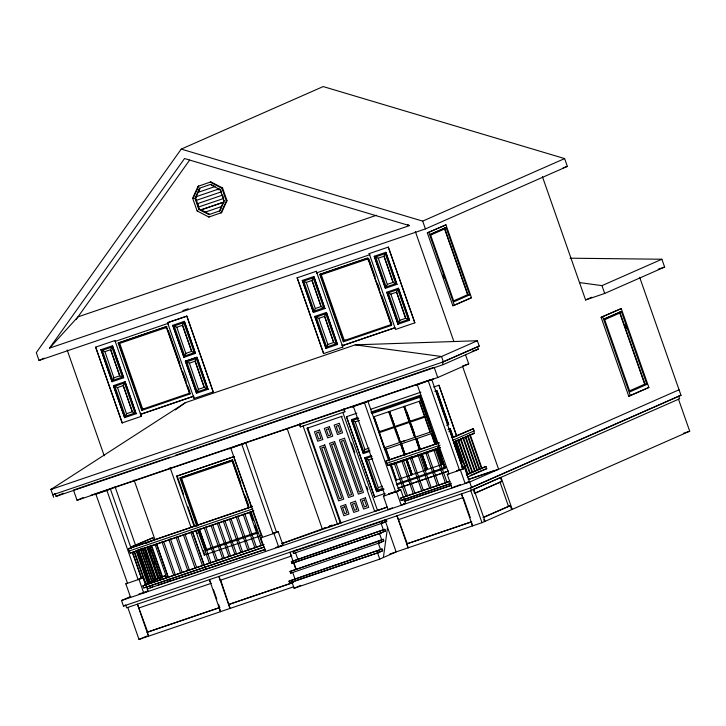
<?xml version="1.0" encoding="UTF-8"?>
<svg xmlns="http://www.w3.org/2000/svg" width="726" height="726" viewBox="0 0 726 726"><rect width="100%" height="100%" fill="white"/><g stroke="black" fill="none" stroke-linecap="round" stroke-linejoin="round"><path stroke-width="1.09" d="M383.382 557.532L387.557 527.375M141.969 409.391L190.221 392.966L190.003 393.973L141.761 410.399L141.969 409.391L118.665 342.844L166.907 326.419M343.344 341.783L319.767 274.437L368.009 258.011L391.595 325.357L343.344 341.783L343.561 340.775L320.257 274.219L367.429 258.166M166.2 328.406L166.435 327.471L119.699 343.38L142.723 409.137L143.721 408.765M367.792 259.79L368.028 258.846L321.282 274.755L344.315 340.512L345.313 340.149M436.081 444.212L419.673 397.349L419.927 396.332L371.467 412.831M369.87 450.193L363.998 452.189L364.924 449.557L355.232 421.87L352.845 420.345L358.717 418.348M383.201 488.262L377.329 490.259L378.264 487.636L368.563 459.948L366.176 458.424L372.048 456.427M448.922 431.816L449.684 430.001L452.289 437.424M112.793 380.37L102.275 350.331L111.849 347.073L122.367 377.112L112.793 380.37L114.055 377.747M125.371 416.288L114.853 386.25L124.427 382.992L134.945 413.03L125.371 416.288L126.633 413.666M184.694 355.958L174.176 325.92L183.742 322.662L194.269 352.7L184.694 355.958L185.947 353.335M197.272 391.877L186.754 361.838L196.319 358.58L206.846 388.619L197.272 391.877L198.525 389.254M314.167 311.127L303.649 281.089L313.215 277.831L323.732 307.869L314.167 311.127L315.42 308.505M326.745 347.046L316.227 316.999L325.793 313.75L336.31 343.788L326.745 347.046L327.998 344.423M386.168 286.924L375.651 256.886L385.225 253.628L395.743 283.675L386.168 286.924L387.43 284.302M398.746 322.843L388.228 292.805L397.803 289.547L408.321 319.585L398.746 322.843L400.008 320.22M198.08 186.319L210.839 181.908L222.555 187.989L227.011 200.712L221.602 212.618L208.843 217.029L197.127 210.948L192.671 198.225L198.08 186.319L198.733 186.028L193.778 196.946M221.611 207.282L220.023 210.785L208.934 214.624L198.842 209.387L194.995 198.416L199.659 188.152L198.071 192.354L215.059 186.546L211.357 184.867M194.995 198.416L196.338 196.628M195.657 198.125L198.071 192.354M198.706 191.41L199.841 188.905M219.37 211.075L224.035 200.812L224.688 200.521M222.156 205.639L223.998 202.028L200.712 209.977L205.022 212.21L222.011 206.402M227.011 200.712L226.358 201.002L220.949 212.909L221.602 212.618M111.849 347.073L110.515 349.732L104.771 351.683L102.275 350.331M124.427 382.992L123.093 385.651L117.349 387.602L114.853 386.25M183.742 322.662L182.417 325.321L176.672 327.272L174.176 325.92M196.319 358.58L194.995 361.239L189.25 363.191L186.754 361.838M313.215 277.831L311.881 280.481L306.145 282.441L303.649 281.089M325.793 313.75L324.458 316.4L318.723 318.36L316.227 316.999M385.225 253.628L383.891 256.287L378.146 258.238L375.651 256.886M397.803 289.547L396.469 292.206L390.724 294.157L388.228 292.805M181.237 149.093L36.3 352.636L39.032 360.45L425.418 228.926L567.36 166.399L564.628 158.586L323.188 86.566L181.237 149.093L422.677 221.121L564.628 158.586M49.531 348.135L184.54 158.531L409.446 225.623L49.531 348.135L77.981 316.872L376.485 215.268M76.039 319.603L189.622 160.092M175.329 409.918L185.402 402.658L355.241 344.85L477.354 340.739L479.224 346.066L443.404 361.838L52.78 494.805L54.822 493.907M185.402 402.658L50.911 489.478L53.651 497.292M210.839 181.908L210.186 182.199L221.902 188.279L226.358 201.002M192.671 198.225L193.452 198.298M221.902 188.279L222.555 187.989M195.394 198.243L196.41 200.303M223.672 198.461L198.479 207.037L197.572 203.616M198.479 207.037L199.496 209.097L209.587 214.333L208.934 214.624M198.842 209.387L199.496 209.097M197.127 210.948L197.781 210.658M200.712 209.977L223.998 202.028M208.843 217.029L209.496 216.738M39.032 360.45L44.213 358.163M95.651 347.119L122.177 422.877L95.651 347.119L114.944 340.539L141.316 416.361L140.345 413.094M115.57 341.238L115.08 341.447L168.341 323.27M100.85 349.732L112.485 345.757L123.665 377.774L112.058 381.731L100.978 349.678M141.761 410.399L118.175 343.053L118.665 342.844M112.457 345.767L123.665 377.774M213.371 391.877L194.078 398.465L167.552 322.707L186.845 316.128L213.217 391.949L186.845 316.128M104.907 351.629L113.918 377.81L119.79 375.796L110.642 349.678L119.663 375.85L122.367 377.112M172.752 325.321L183.95 357.319L172.752 325.321L184.386 321.346L195.439 353.417L184.359 321.355M176.799 327.217L185.82 353.399L191.691 351.384L182.544 325.266L191.564 351.438L194.269 352.7M342.091 344.914L342.835 347.046L323.551 353.626L297.17 277.804L323.324 352.491M317.062 273.43L316.309 271.288L342.835 347.046M317.162 272.613L316.672 272.831L369.933 254.654L369.443 254.871M325.057 308.514L313.423 312.489L302.352 280.436M313.832 276.524L324.903 308.577L313.859 276.515L302.216 280.49M319.767 274.437L320.257 274.219M369.026 253.673L388.319 247.094L414.845 322.843L395.552 329.432L369.18 253.61M306.272 282.387L315.293 308.559L321.164 306.553L312.017 280.427L321.028 306.608L323.732 307.869M388.319 247.094L414.845 322.843M374.226 256.287L385.433 288.295L374.226 256.287L385.86 252.312L396.913 284.383L385.833 252.33M427.333 232.883L445.955 224.833L471.483 297.714L454.367 305.256L452.852 305.773L427.333 232.883L445.955 224.833M429.874 234.507L446.054 227.528L469.64 294.874L453.986 301.771L430.4 234.425L446.054 227.528M430.427 235.179L444.584 228.944L467.608 294.702M378.282 258.184L387.294 284.365L393.165 282.35L384.018 256.233L393.038 282.405L395.743 283.675M112.058 381.731L101.005 349.669M113.428 385.651L124.636 417.65L113.428 385.651L125.063 381.676L136.116 413.747L125.035 381.685M117.485 387.548L126.496 413.729L132.368 411.715L123.22 385.597L132.241 411.769L134.945 413.03M185.33 361.239L196.964 357.265L208.017 389.336L196.937 357.274L185.33 361.239L196.528 393.238L208.171 389.263M189.377 363.136L198.398 389.308L204.269 387.303L195.122 361.176L204.142 387.357L206.846 388.619M313.423 312.489L302.37 280.418M314.794 316.409L326.001 348.407L314.794 316.409L326.437 312.425L337.481 344.496L326.41 312.443M318.85 318.297L327.871 344.478L333.742 342.463L324.595 316.345L333.606 342.527L336.31 343.788M386.804 292.206L398.011 324.204L386.804 292.206L398.438 288.231L409.491 320.302L398.411 288.24M390.86 294.103L399.872 320.284L405.743 318.269L396.596 292.151L405.616 318.324L408.321 319.585M196.528 393.238L185.484 361.176M194.078 398.465L193.488 396.26M453.46 300.936L467.853 294.593L469.64 294.874M452.852 305.773L471.483 297.714M52.962 488.58L50.911 489.478L441.544 356.511L477.354 340.739M55.212 493.916L56.083 496.393L63.325 493.208M170.084 457.171L73.471 490.059L77.065 500.305L83.254 497.573M95.877 494.234L127.513 583.214M106.486 490.613L112.013 488.308M231.494 447.878L229.561 448.722L246.967 442.37M230.823 448.296L262.458 537.285M579.511 282.577L601.963 285.636L661.885 259.236L664.626 267.05L604.704 293.449L585.592 299.947L542.431 176.699M241.44 444.684L244.435 443.359M245.706 442.806L276.515 532.149L273.076 533.664L241.849 444.503M176.618 476.192L234.235 456.527L176.618 476.192L194.151 526.286M479.224 346.066L442.261 362.165L443.132 364.652L56.083 496.393M179.957 477.935L232.692 459.93L179.957 477.935L196.973 526.504M585.592 299.947L591.79 297.215M299.439 424.184L300.392 426.906L299.747 424.057M443.132 364.652L478.298 349.161L477.427 346.674M354.079 406.143L352.155 406.996L365.287 402.522M353.408 406.569L385.043 495.549M364.025 402.957L369.552 400.643M282.242 543.556L340.322 523.156L307.089 428.258L307.779 427.959L341.011 522.847L387.176 507.202M342.853 412.45L377.529 510.487L379.253 509.725M344.06 408.965L344.714 411.824L343.761 409.101M417.949 384.408L416.016 385.252L433.422 378.908M417.278 384.825L448.913 473.815M346.502 416.715L374.616 497.011L346.502 416.715L356.856 413.185M427.895 381.214L432.161 379.335M77.065 500.305L437.751 377.529L468.715 363.889L465.484 354.669M351.475 419.664L363.354 453.587L351.475 419.664L357.963 417.441M355.359 421.815L359.461 420.436M456.718 435.936L438.958 385.225L456.563 436.008M424.519 406.841L420.445 395.198L419.909 395.434L436.925 444.003M425.409 418.076L430.318 432.079L384.372 447.742L373.836 416.769L379.09 431.761M601.11 317.316L621.256 308.604L648.881 387.466L630.35 395.625L628.725 396.178L601.11 317.316L621.256 308.604M389.599 411.388L394.59 426.507L409.128 421.543L403.874 406.542M436.87 390.588L448.614 424.565L436.898 390.579L434.756 391.305M404.01 406.478L409.128 421.543M604.794 318.66L621.365 311.527L646.884 384.381L629.95 391.84L604.431 318.986L621.365 311.527M419.773 401.097L419.247 401.333L430.055 432.188M604.386 319.83L619.768 313.051L644.688 384.199M399.59 442.524L394.2 427.578L379.253 432.678L379.217 431.707M400.407 442.243L395.153 427.242M404.691 406.261L410.081 421.207M409.564 422.341L414.818 437.342M410.381 422.06L424.928 417.132L424.891 416.161L425.191 417.014M130.508 547.105L152.841 537.794L153.622 540.026L145.608 543.556M130.798 547.504L152.841 537.794M252.766 508.908L129.328 550.943L128.547 548.711L252.466 506.358M129.328 550.943L130.281 553.094L253.546 511.14M365.06 449.503L369.153 448.123M130.281 553.094L147.741 547.014M384.372 447.742L384.907 447.506M364.806 457.743L376.685 491.656L364.806 457.743L371.304 455.511M415.626 437.061L410.244 422.115M400.716 444.003L404.309 455.12M401.532 443.722L405.126 454.839M416.76 438.54L420.345 449.657M368.69 459.885L372.792 458.505M432.279 433.349L432.814 433.123L384.408 449.648M447.96 429.438L450.202 428.658L453.169 437.143M440.119 445.147L386.867 463.279L386.087 461.046L387.811 460.284L438.931 442.887M386.867 463.279L387.82 465.43L440.01 447.67M387.82 465.43L425.409 452.498M391.024 464.105L391.187 465.021L406.143 459.921L411.261 474.976L406.143 459.921M452.008 437.569L473.343 428.703L474.123 430.935L452.552 440.383M452.298 437.969L473.343 428.703M409.891 467.58L412.078 474.695L407.086 459.585M130.571 597.344L125.843 583.831L127.54 583.078M132.649 552.613L141.57 578.087L138.121 579.602L106.894 490.44M421.361 454.739L426.489 469.795L421.361 454.739L406.823 459.703M424.411 460.402L427.305 469.513L422.314 454.403M138.975 579.357L143.24 577.479L147.968 590.991L143.712 592.87L138.975 579.357L125.843 583.831M437.134 449.358L436.562 448.614M455.102 441.408L459.104 439.647M461.11 438.758L464.114 437.442M466.119 436.553L469.123 435.228M453.333 442.615L474.368 433.349L473.588 431.117L474.123 430.935M195.648 530.543L204.233 555.054L204.759 554.818M145.808 583.795L165.474 575.555L166.254 577.787L162.143 579.602M160.038 577.742L160.555 577.515L149.928 547.186M144.919 584.611L165.474 575.555M264.4 547.032L143.648 588.133L142.868 585.9L264.046 544.518M265.525 551.406L260.788 537.893L262.494 537.14M639.688 277.341L680.997 395.316L471.619 487.545L123.447 606.065L121.514 600.529L130.816 596.436M147.342 589.149L152.505 586.88M273.929 533.419L278.185 531.541L282.922 545.054L278.657 546.932L273.929 533.419L260.788 537.893M378.391 487.573L382.484 486.193M390.724 464.114L396.314 480.077L391.323 464.958M422.051 454.512L436.998 449.412L441.989 464.531L436.399 448.568M123.447 606.065L125.525 605.148M388.111 509.679L383.373 496.167L385.079 495.413M396.514 491.693L400.77 489.814L405.507 503.327L401.242 505.205L396.514 491.693L383.373 496.167M629.306 390.969L644.951 384.081L646.884 384.381M148.476 636.212L137.405 604.123L147.687 632.056L147.26 632.246L148.476 636.212L139.002 639.434L127.785 607.408M326.155 527.484L323.959 528.346M328.951 526.432L332.054 525.061M461.745 467.353L467.081 465.52M329.677 526.286L329.168 526.513L330.23 526.15L329.604 526.423M451.98 487.936L447.243 474.423L448.949 473.67M339.187 523.364L337.463 524.127L303.087 425.962M460.384 469.949L464.64 468.07L469.377 481.592L465.112 483.462L460.384 469.949L447.243 474.423M340.322 523.156L342.046 522.393L327.58 527.321M628.725 396.178L648.881 387.466M450.864 483.561L401.188 500.468L400.407 498.236L401.787 497.637L449.349 481.447M229.96 608.479L218.898 576.38L220.268 580.283L220.695 580.092L230.115 608.406L148.621 636.148M401.188 500.468L451.182 483.316M289.964 552.187L295.8 569.338M466.31 474.695L485.966 466.464L486.747 468.697L467.226 477.291M466.446 475.058L485.966 466.464M382.693 523.01L293.522 553.412L292.923 551.687L297.823 549.528M388.964 509.298L392.376 507.801M293.522 553.412L294.057 553.176M470.176 475.566L482.5 470.139M452.833 487.563L456.237 486.057M121.514 600.529L469.677 482.019L679.064 389.78M381.549 521.522L386.178 519.489L386.776 521.204L382.148 523.246L381.549 521.522L292.923 551.687M291.353 561.625L384.889 529.29L385.497 531.015L380.587 533.174L291.961 563.349L291.353 561.625L384.889 529.29M291.961 563.349L294.175 562.369M408.076 547.849L397.004 515.75L407.286 543.683L406.859 543.874L408.221 547.785L389.717 554.092M473.252 489.505L501.013 477.345L512.229 509.371L481.991 522.684L408.221 547.785M379.861 542.739L290.591 573.195L289.983 571.471L383.219 539.273L383.818 540.997L379.217 543.021L378.618 541.297L383.219 539.273M139.002 639.434L142.541 637.927M143.557 637.473L146.616 636.13M383.074 531.931L379.489 533.51L381.695 539.79M290.591 573.195L291.235 572.905M474.84 493.135L501.784 481.447L500.414 477.545M501.784 481.447L474.623 493.408L473.597 490.486M147.26 632.246L219.279 607.726L219.706 607.535L218.599 604.377M288.984 581.154L382.067 549.019L382.666 550.744L378.219 552.704L289.583 582.878L288.984 581.154L382.067 549.019M289.583 582.878L292.242 581.707M291.906 581.998L294.103 588.287L296.825 587.08M297.733 586.681L300.682 585.383M294.103 588.287L379.752 559.129L396.142 551.905L385.252 520.814M406.859 543.874L471.737 521.749L407.286 543.683M483.325 517.357L510.26 505.668L511.63 509.57M483.108 517.629L510.26 505.668M512.229 509.371L689.7 431.19L678.483 399.164M281.525 543.638L325.647 527.711M199.659 188.152L210.495 184.422L220.187 189.84L224.035 200.812M196.084 196.737L219.37 188.787M196.156 200.412L221.348 191.836M197.318 203.725L222.764 195.04M563.122 167.842L567.36 166.399M182.861 310.592L188.215 308.768M297.016 277.876L316.309 271.288M167.552 322.707L186.682 316.191M118.175 343.053L166.426 326.636L190.003 393.973M385.433 288.295L397.068 284.311M183.95 357.319L195.593 353.344M343.561 340.775L391.804 324.35L381.822 295.827M326.001 348.407L337.635 344.433M398.011 324.204L409.645 320.23M124.636 417.65L136.27 413.675M394.399 327.898L342.191 345.721L394.962 327.753M122.177 422.877L141.47 416.288M658.201 269.237L664.626 267.05M472.218 351.23L478.298 349.161M175.456 455.347L433.086 367.646M468.715 363.889L462.453 366.022L498.608 469.277L468.606 479.487M90.986 495.25L431.199 379.444M94.616 494.66L107.747 490.186M300.392 426.906L345.013 411.687M307.089 428.258L342.127 416.261L341.438 416.57L374.67 511.458L386.758 507.175M433.631 387.058L438.958 385.225M370.705 409.301L420.935 392.149M370.904 412.114L420.445 395.198M371.803 413.648L419.673 397.349M373.572 416.878L419.51 401.215L424.764 416.216L409.809 421.316M378.954 431.825L393.9 426.725L388.655 411.724M394.89 427.36L409.428 422.396L414.682 437.397M363.354 453.587L369.843 451.363M446.635 425.227L448.768 424.492M400.825 442.034L405.081 440.582M128.547 548.711L251.813 506.748M386.087 461.046L439.339 442.924M470.121 434.792L474.368 433.349M149.883 546.288L229.198 519.29M231.34 518.555L253.855 510.895M427.042 451.862L440.319 447.425M396.314 480.077L442.252 464.413M396.378 483.97L445.655 467.199M205.703 549.7L257.095 532.212M376.812 491.602L383.174 489.433M376.685 491.656L384.081 489.142M396.423 484.968L445.428 468.288L438.032 447.171M205.476 550.798L257.676 533.029M397.794 488.289L402.022 486.847M404.137 486.13L425.282 478.933M427.396 478.207L448.55 471.011M398.32 488.162L448.015 471.247M204.233 555.054L261.85 535.389L261.324 535.625L252.739 511.113M374.616 497.011L385.134 493.417M139.192 578.858L143.24 577.479M273.139 533.265L278.185 531.541M388.646 493.943L394.708 491.874M396.732 491.193L400.77 489.814M460.602 469.45L456.563 470.829L460.856 469.404M462.625 468.76L464.64 468.07M139.446 578.813L141.57 578.087M388.492 494.034L394.862 491.865M678.864 396.042L680.997 395.316M483.561 469.776L486.747 468.697M142.868 585.9L263.62 544.799M400.407 498.236L450.084 481.329M145.028 587.525L263.638 547.15M157.469 585.22L265.598 549.246M404.981 500.967L451.073 485.277M468.225 479.441L495.023 470.321M265.308 549.509L150.445 587.788L149.692 585.655M404.318 501.367L451.463 485.322M138.875 594.086L147.968 590.991M275.853 547.468L282.922 545.054M403.484 504.016L405.507 503.327M457.253 485.712L460.284 484.687M467.353 482.273L469.377 481.592M386.776 521.204L381.168 523.528L383.972 531.532L385.497 531.015M138.775 608.025L211.23 583.323M220.268 580.283L291.761 555.907M398.374 519.662L463.261 497.528L470.267 517.538M292.387 563.158L381.023 532.984M683.329 433.358L689.7 431.19M289.983 571.471L378.618 541.297M383.818 540.997L378.337 543.257L380.542 549.537M382.666 550.744L377.547 552.849L379.752 559.129M290.445 582.497L379.072 552.323M147.687 632.056L219.706 607.535M229.18 604.313L291.761 583.014M228.744 604.504L293.449 582.479M230.115 608.406L293.758 586.744M390.543 324.758L391.051 324.604L368.028 258.846M188.951 393.374L189.459 393.22L166.435 327.471M570.101 258.193L661.885 259.236M355.241 344.85L441.544 356.511L443.404 361.838M217.337 189.477L219.17 189.758M407.504 224.488L409.446 225.623M625.231 325.139L626.347 328.343M619.732 312.08L644.951 384.081M601.963 285.636L604.704 293.449M602.734 316.763L630.35 395.625M444.548 228.046L467.853 294.593M428.839 232.374L454.367 305.256M442.951 275.081L444.067 278.249M422.677 221.121L425.418 228.926M415.326 231.458L453.877 341.529M499.987 482.055L508.472 506.276M467.971 435.546L479.695 469.014L479.178 469.241L467.453 435.772M465.702 436.553L477.418 470.012L476.9 470.239L465.185 436.78M460.874 438.676L472.59 472.145L472.072 472.372L460.357 438.903M434.166 367.283L437.751 377.529M458.542 439.702L470.257 473.17L469.74 473.397L458.024 439.929M458.042 440.228L466.927 465.593M473.851 489.306L485.068 521.332L484.469 521.531L483.788 519.58M456.227 440.718L467.943 474.187L467.426 474.414L455.71 440.954M469.677 482.019L471.619 487.545M454.685 441.372L461.954 462.634L454.521 441.435M450.075 428.712L453.042 437.197M463.533 468.887L454.004 441.698L453.487 441.925L463.016 469.123M436.353 391.922L447.506 423.766M454.14 442.733L460.838 461.836M431.752 379.516L462.97 468.687L459.531 470.203L428.304 381.032M481.991 522.684L470.784 490.658L679.627 398.746L678.719 396.151L470.448 487.89L471.365 490.486L126.642 607.825L125.734 605.23M462.825 497.718L461.464 493.816L472.526 525.905L471.31 521.94M428.231 417.432L430.082 422.732M433.422 432.26L436.753 441.789M438.613 447.08L441.952 456.609M419.927 396.332L436.662 444.112M437.778 447.298L444.838 467.48L444.294 467.635L437.578 448.468M431.798 434.556L435.301 444.557M431.18 433.676L434.91 444.312M368.872 258.855L375.16 276.815M377.384 283.149L379.226 288.431M435.246 448.859L446.971 482.318M433.658 449.394L445.374 482.863M427.197 451.599L438.921 485.059M425.608 452.135L437.324 485.603M417.114 439.539L417.813 441.544M416.624 438.604L420.481 449.603M422.178 454.458L427.433 469.459M406.923 412.205L409.727 420.2M411.079 424.057L414.582 434.057M419.31 448.877L415.816 438.876L419.528 449.938M419.51 454.213L431.226 487.681M417.913 454.757L429.638 488.226M423.367 490.359L411.642 456.89L410.054 457.434L421.77 490.894M401.405 443.786L405.253 454.785M406.959 459.64L412.205 474.641M391.704 417.386L394.499 425.382M396.55 431.244L399.354 439.239M389.463 411.442L394.717 426.443M395.017 427.305L400.271 442.306M400.589 444.058L404.092 454.059M403.202 459.767L414.918 493.226M401.614 460.302L413.33 493.771M395.734 462.308L407.458 495.767M394.145 462.843L405.861 496.312M389.39 458.569L386.032 448.986L385.506 449.222L389.608 460.928M385.769 449.104L389.617 460.102M374.471 417.713L379.317 431.543M379.389 432.623L384.644 447.624M367.882 401.26L388.7 460.701M389.808 463.887L399.109 490.422L395.661 491.938L364.434 402.776M352.845 420.345L363.998 452.189M366.176 458.424L377.329 490.259M351.466 442.914L354.823 452.516M366.775 486.638L367.891 489.832M379.988 531.45L380.587 533.174M377.611 550.98L378.219 552.704M220.586 189.667L221.094 191.119M222.8 195.975L223.381 197.635M287.315 429.057L322.398 529.254M195.911 198.851L198.443 206.093M295.518 552.677L297.724 558.966M293.849 562.659L296.045 568.939M290.309 553.167L291.335 556.098M292.696 572.406L294.892 578.695M233.708 456.763L251.25 506.848M250.978 511.585L262.694 545.044M233.064 460.992L240.85 483.226M245.297 495.931L248.637 505.459M232.166 460.166L248.8 507.683M250.651 512.964L253.238 520.351M248.537 507.792L232.175 461.064L181.609 478.28L197.971 525.007M254.862 525.842L256.723 531.151M249.381 512.12L261.106 545.589M244.726 513.709L256.45 547.177M243.137 514.253L254.853 547.713M237.683 516.104L249.408 549.573M236.095 516.649L247.811 550.117M167.706 322.643L168.45 324.776M168.396 330.648L179.857 363.39M182.816 371.839L186.146 381.35M187.998 386.631L189.849 391.913M230.886 518.418L242.602 551.887M229.298 518.963L241.014 552.432M224.833 520.478L236.549 553.947M223.236 521.023L234.961 554.492M218.798 522.538L230.514 555.998M217.201 523.074L228.926 556.543M212.527 524.671L224.252 558.131M210.939 525.207L222.655 558.675M205.694 526.994L217.41 560.463M204.106 527.539L215.822 560.998M199.459 529.254L206.52 549.428M199.26 529.19L210.976 562.65M180.493 477.699L197.173 525.352M202.736 541.233L205.331 548.647M198.08 529.671L205.104 549.736M197.663 529.726L209.387 563.194M177.144 475.966L183.487 494.079M187.961 506.866L194.314 524.98M196.174 530.316L197.3 533.51M203.271 550.562L204.387 553.757M213.444 589.639L216.756 599.113M170.029 467.417L190.938 527.112M192.426 531.378L205.866 569.747M210.794 583.513L209.433 579.602L220.495 611.7L219.279 607.726M192.317 531.55L204.033 565.019M190.72 532.094L202.445 565.554M184.921 534.064L196.637 567.532M183.324 534.608L195.049 568.077M177.661 536.532L189.386 570.001M176.073 537.077L187.789 570.545M182.153 572.46L170.429 539.001L168.84 539.536L180.556 573.005M163.586 541.333L175.302 574.792M161.989 541.868L173.714 575.337M156.589 543.71L168.305 577.179M134.083 480.022L154.992 539.708M156.48 543.974L168.051 577.016M168.804 579.148L169.548 581.281M154.992 544.255L166.717 577.715M151.534 545.271L162.524 576.644L162.007 576.871L151.017 545.498M149.747 546.043L161.462 579.502M149.783 548.457L150.881 551.597M154.175 561.007L155.273 564.147M148.158 546.578L159.874 580.047M147.487 547.05L158.477 578.422L157.959 578.649L146.97 547.277M145.381 547.976L156.371 579.357L155.854 579.584L144.864 548.212M143.802 548.057L155.518 581.526M145.472 555.181L146.57 558.321M142.387 548.094L153.377 579.466M142.214 548.602L153.93 582.07M140.753 548.811L152.106 581.236L151.589 581.462L140.236 549.038M138.739 549.7L150.091 582.116L149.574 582.343L138.221 549.927M150.336 583.296L138.621 549.827L137.023 550.372L148.748 583.831M67.164 349.968L104.208 455.765M115.026 486.665L135.535 545.208M137.768 551.597L148.576 582.461M136.688 550.598L148.04 583.023L147.523 583.25L136.17 550.825M134.555 551.542L145.908 583.958L145.391 584.194L134.038 551.769M110.343 488.916L131.161 548.366M132.332 552.522L141.488 578.667M141.098 414.119L140.608 414.337L193.869 396.16L141.098 414.119M463.388 437.569L462.87 437.796L474.595 471.256L475.113 471.029L463.388 437.569M470.167 434.584L469.649 434.81L481.374 468.27L481.892 468.043L470.167 434.584M319.549 430.055L314.458 431.788L317.77 441.236L322.861 439.502L319.549 430.055M329.404 426.697L324.322 428.431L327.635 437.878L332.717 436.154L329.404 426.697M339.269 423.34L334.178 425.073L337.49 434.529L342.581 432.796L339.269 423.34M318.696 432.179L316.463 432.932L318.632 439.112L320.856 438.359L318.696 432.179M328.551 428.821L326.328 429.574L328.488 435.754L330.711 435.001L328.551 428.821M338.407 425.463L336.183 426.226L338.343 432.406L340.576 431.643L338.407 425.463M324.767 444.956L319.685 446.69L338.652 500.867L343.743 499.134L324.767 444.956M334.632 441.608L329.54 443.332L348.507 497.51L353.598 495.776L334.632 441.608M344.487 438.25L339.396 439.983L358.372 494.152L363.463 492.419L344.487 438.25M323.914 447.08L321.682 447.842L339.514 498.744L341.737 497.982L323.914 447.08M333.769 443.722L331.546 444.484L349.369 495.386L351.593 494.624L333.769 443.722M343.625 440.373L341.401 441.127L359.225 492.028L361.457 491.275L343.625 440.373M345.649 504.588L340.567 506.321L343.87 515.769L348.961 514.035L345.649 504.588M355.513 501.23L350.422 502.964L353.734 512.411L358.816 510.687L355.513 501.23M365.369 497.873L360.277 499.606L363.59 509.062L368.681 507.329L365.369 497.873M344.796 506.712L342.563 507.465L344.732 513.645L346.955 512.892L344.796 506.712M354.651 503.354L352.428 504.107L354.587 510.287L356.82 509.534L354.651 503.354M364.506 499.996L362.283 500.758L364.452 506.939L366.675 506.176L364.506 499.996"/></g></svg>
